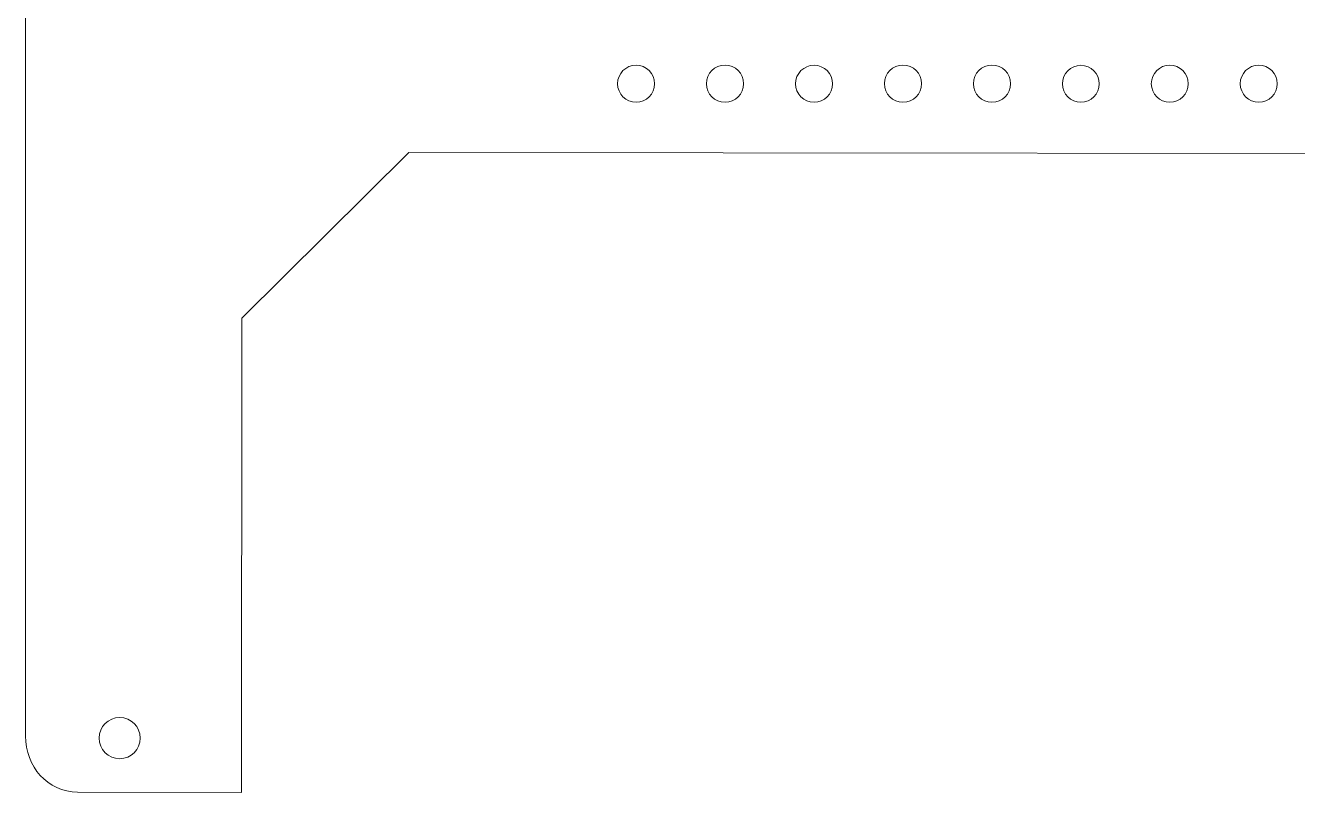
# Model space of a CAD drawing. Extents: x 246 to 922, y -755 to -114.
# Drawn here: x 245.6 to 670.6, y -755.5 to -499.3 of the extents above; entities that cross this region are included whole.
import ezdxf

# ---------------------------------------------------------------- set-up
doc = ezdxf.new("R2010")
doc.units = 0
doc.header["$MEASUREMENT"] = 0
doc.layers.add('レイヤー 1', color=7, linetype='Continuous', lineweight=0)

# ---------------------------------------------------------------- blocks, each defined once
blk = doc.blocks.new('Block_0')
at = {"layer": 'レイヤー 1', "color": 7, "lineweight": 9}
for centre, radius in [((449.58, -518.79), 6.19), ((479.29, -518.79), 6.2), ((509.03, -518.8), 6.18), ((538.75, -518.77), 6.21), ((568.48, -518.78), 6.19), ((598.18, -518.8), 6.16), ((627.88, -518.79), 6.18), ((657.6, -518.79), 6.19), ((277.06, -737.32), 6.87)]:
    blk.add_circle(centre, radius, dxfattribs=at)
blk.add_open_spline([(849.48, -597.41), (849.48, -597.41), (849.48, -755.49), (849.48, -755.49), (849.48, -755.49), (904.59, -755.39), (904.59, -755.39), (914.29, -755.37), (921.42, -747.83), (922.35, -738.23), (922.35, -738.23), (922.34, -133.16), (922.34, -133.16), (922.34, -123.34), (914.29, -115.5), (904.51, -115.5), (904.51, -115.5), (267.97, -115.51), (267.97, -115.51), (256.03, -114.2), (246.53, -120.93), (245.64, -133.07), (245.64, -133.07), (245.64, -736.62), (245.64, -736.62), (245.58, -746.71), (252.91, -755.3), (263.02, -755.32), (263.02, -755.32), (317.8, -755.47), (317.8, -755.47), (317.8, -755.47), (317.84, -597.12), (317.84, -597.12), (317.84, -597.12), (373.61, -541.72), (373.61, -541.72), (373.61, -541.72), (793.57, -542.25), (793.57, -542.25), (793.57, -542.25), (849.48, -597.41), (849.48, -597.41)], degree=3, knots=[0, 0, 0, 0, 1, 1, 1, 2, 2, 2, 3, 3, 3, 4, 4, 4, 5, 5, 5, 6, 6, 6, 7, 7, 7, 8, 8, 8, 9, 9, 9, 10, 10, 10, 11, 11, 11, 12, 12, 12, 13, 13, 13, 14, 14, 14, 14], dxfattribs=at)

msp = doc.modelspace()

# ---------------------------------------------------------------- block references
at = {"layer": 'レイヤー 1'}
msp.add_blockref('Block_0', (0, 0), dxfattribs=at)

doc.saveas('drawing.dxf')
